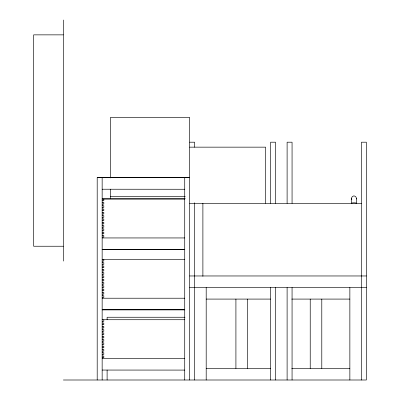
<?xml version="1.0" encoding="UTF-8"?>
<svg xmlns="http://www.w3.org/2000/svg" width="400" height="400" viewBox="0 0 400 400"><rect width="100%" height="100%" fill="white"/><g stroke="black" fill="none" stroke-linecap="round" stroke-linejoin="round"><path stroke-width="0.6" d="M351.495 203.305C351.63 201.015 350.33 196.13 353.97 195.855C357.61 196.13 356.315 201.015 356.45 203.305M356.365 198.995L356.45 198.35M63.35 34.86L33.625 34.86L33.625 246.24L63.35 246.24M189.68 142.2L194.635 142.2L194.635 147.195M189.68 147.155L265.64 147.155L265.64 203.305M102.155 189.23L184.725 189.265M110.415 196.695L185.31 196.695M102.155 198.35L185.31 198.35M102.155 199.135L184.725 199.135M102.155 200.785L103.805 200.785L103.805 199.135M102.155 202.44L103.805 202.44L103.805 204.09L102.155 204.09M189.68 203.305L361.42 203.305M102.155 205.74L103.805 205.74L103.805 207.395L102.155 207.395M102.155 209.045L103.805 209.045L103.805 210.695L102.155 210.695M102.155 212.345L103.805 212.345L103.805 214L102.155 214M102.155 215.65L103.805 215.65L103.805 217.3L102.155 217.3M102.155 218.95L103.805 218.95L103.805 220.605L102.155 220.605M102.155 222.255L103.805 222.255L103.805 223.905L102.155 223.905M102.155 225.56L103.805 225.56L103.805 227.21L102.155 227.21M102.155 228.86L103.805 228.86L103.805 230.51L102.155 230.51M102.155 232.165L103.805 232.165L103.805 233.815L102.155 233.815M102.155 235.465L103.805 235.465L103.805 237.12L102.155 237.12M102.155 237.945L184.715 237.945M102.155 249.505L184.725 249.505M102.155 249.54L184.725 249.54M102.155 259.41L184.725 259.41M102.155 261.065L103.805 261.065L103.805 259.41M102.155 262.715L103.805 262.715L103.805 264.365L102.155 264.365M102.155 266.015L103.805 266.015L103.805 267.67L102.155 267.67M102.155 269.32L103.805 269.32L103.805 270.97L102.155 270.97M102.155 272.62L103.805 272.62L103.805 274.275L102.155 274.275M102.155 275.925L103.805 275.925L103.805 277.575L102.155 277.575M189.68 275.965L366.375 275.965M102.155 279.23L103.805 279.23L103.805 280.88L102.155 280.88M102.155 282.53L103.805 282.53L103.805 284.18L102.155 284.18M102.155 285.835L103.805 285.835L103.805 287.485L102.155 287.485M189.68 287.525L366.375 287.525M102.155 289.135L103.805 289.135L103.805 290.785L102.155 290.785M102.155 292.44L103.805 292.44L103.805 294.09L102.155 294.09M102.155 295.74L103.805 295.74L103.805 297.395L102.155 297.395M102.155 298.22L184.715 298.22M206.195 299.085L270.55 299.085M291.75 299.085L349.86 299.085M102.155 309.78L184.725 309.78M102.155 309.815L184.725 309.815M185.005 317.25L107.11 317.25L107.11 319.735M102.155 319.725L184.725 319.725M102.155 321.375L103.805 321.375L103.805 319.725M102.155 323.03L103.805 323.03L103.805 324.68L102.155 324.68M102.155 326.33L103.805 326.33L103.805 327.98L102.155 327.98M102.155 329.635L103.805 329.635L103.805 331.285L102.155 331.285M102.155 332.935L103.805 332.935L103.805 334.585L102.155 334.585M102.155 336.24L103.805 336.24L103.805 337.89L102.155 337.89M102.155 339.54L103.805 339.54L103.805 341.195L102.155 341.195M102.155 342.845L103.805 342.845L103.805 344.495L102.155 344.495M102.155 346.145L103.805 346.145L103.805 347.8L102.155 347.8M102.155 349.45L103.805 349.45L103.805 351.1L102.155 351.1M102.155 352.75L103.805 352.75L103.805 354.405L102.155 354.405M102.155 356.055L103.805 356.055L103.805 357.705L102.155 357.705M102.155 358.495L184.715 358.495M206.195 368.44L270.55 368.44M291.75 368.44L349.86 368.44M102.155 370.055L184.725 370.09M63.35 380L366.375 380L366.375 142.2L361.42 142.2L361.42 380M351.825 199.595L351.495 198.35M349.86 287.525L349.86 380M321.79 299.085L321.79 368.44M310.23 299.085L310.23 368.44M292.065 203.37L292.065 142.2L287.11 142.2L287.11 203.37M292.065 287.525L292.065 380M287.11 287.525L287.11 380M275.55 203.37L275.55 142.2L270.595 142.2L270.595 203.37M275.55 287.525L275.55 380M270.595 287.525L270.595 380M247.475 299.085L247.475 368.44M235.915 299.085L235.915 368.44M206.195 287.525L206.195 380M202.89 203.305L202.89 276.325M194.635 202.745L194.635 380M189.68 380L189.68 117.43L110.415 117.43L110.415 177.975M184.725 177.67L184.725 380M110.415 189.21L110.415 198.35M107.11 370.06L107.11 380M102.155 177.63L102.155 380M97.2 177.63L97.2 380M63.35 20L63.35 261.1M356.365 203.43A2.565 0.5 0 0 0 356.115 203.055L355.21 202.88A2.44 0.475 0 0 0 352.735 202.88L351.825 203.055A2.565 0.5 0 0 0 351.58 203.43M189.68 177.67L97.2 177.67L189.68 177.705"/></g></svg>
